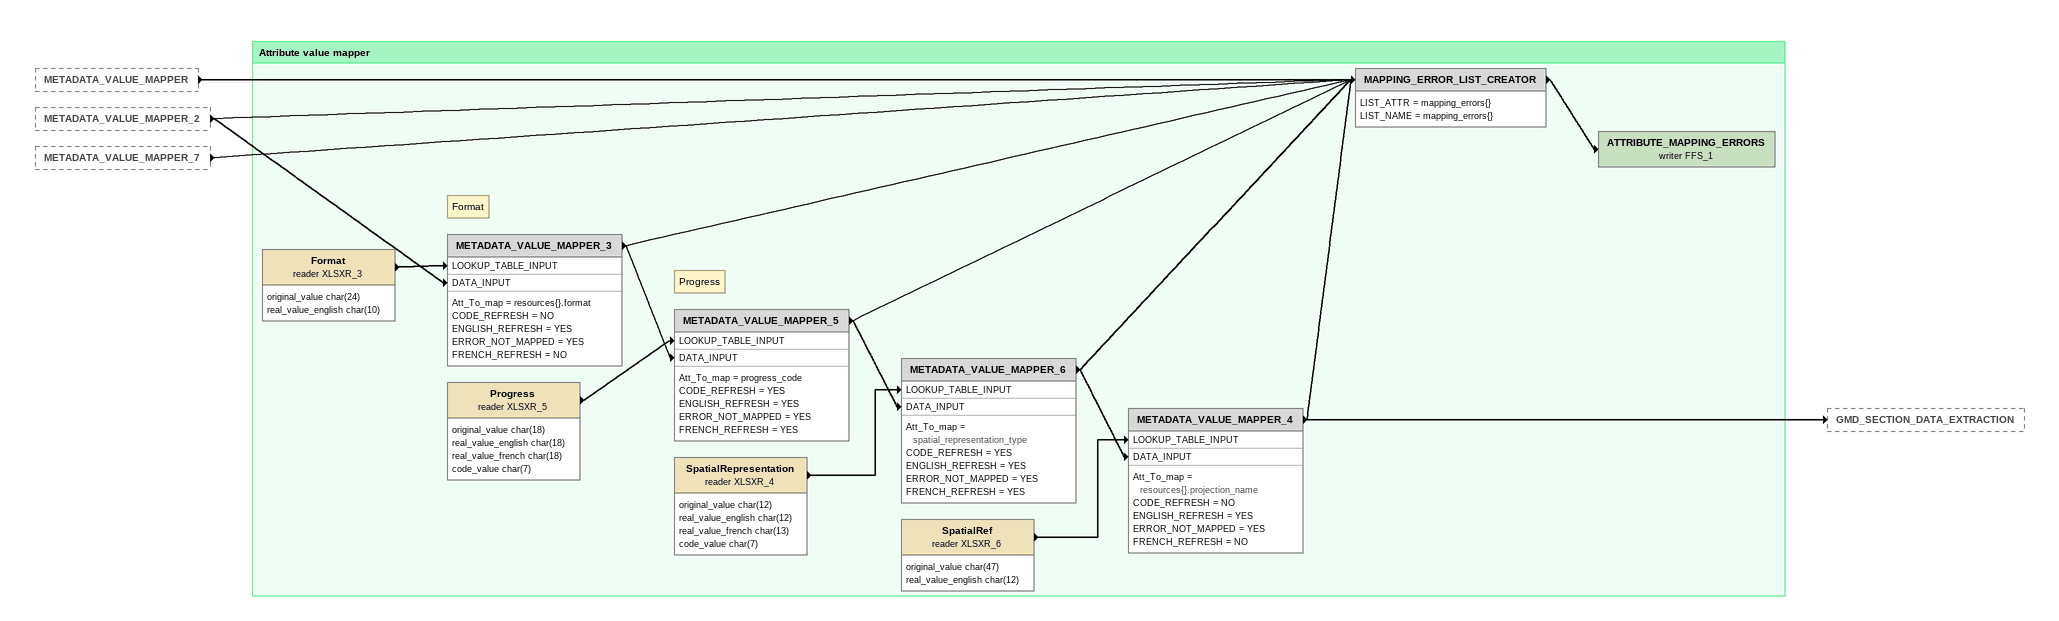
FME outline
METADATA_VALUE_MAPPER [outside]
    -> MAPPING_ERROR_LIST_CREATOR
METADATA_VALUE_MAPPER_2 [outside]
    -> METADATA_VALUE_MAPPER_3 [DATA_INPUT]
    -> MAPPING_ERROR_LIST_CREATOR
METADATA_VALUE_MAPPER_7 [outside]
    -> MAPPING_ERROR_LIST_CREATOR

Bookmark: Attribute value mapper
Format (reader XLSXR_3)
    attributes: original_value char(24), real_value_english char(10)
    -> METADATA_VALUE_MAPPER_3 [LOOKUP_TABLE_INPUT]
Note: Format
METADATA_VALUE_MAPPER_3
    Att_To_map = resources{}.format
    CODE_REFRESH = NO
    ENGLISH_REFRESH = YES
    ERROR_NOT_MAPPED = YES
    FRENCH_REFRESH = NO
    -> METADATA_VALUE_MAPPER_5 [DATA_INPUT]
    -> MAPPING_ERROR_LIST_CREATOR
Progress (reader XLSXR_5)
    attributes: original_value char(18), real_value_english char(18), real_value_french char(18), code_value char(7)
    -> METADATA_VALUE_MAPPER_5 [LOOKUP_TABLE_INPUT]
Note: Progress
METADATA_VALUE_MAPPER_5
    Att_To_map = progress_code
    CODE_REFRESH = YES
    ENGLISH_REFRESH = YES
    ERROR_NOT_MAPPED = YES
    FRENCH_REFRESH = YES
    -> METADATA_VALUE_MAPPER_6 [DATA_INPUT]
    -> MAPPING_ERROR_LIST_CREATOR
SpatialRepresentation (reader XLSXR_4)
    attributes: original_value char(12), real_value_english char(12), real_value_french char(13), code_value char(7)
    -> METADATA_VALUE_MAPPER_6 [LOOKUP_TABLE_INPUT]
METADATA_VALUE_MAPPER_6
    Att_To_map = spatial_representation_type
    CODE_REFRESH = YES
    ENGLISH_REFRESH = YES
    ERROR_NOT_MAPPED = YES
    FRENCH_REFRESH = YES
    -> METADATA_VALUE_MAPPER_4 [DATA_INPUT]
    -> MAPPING_ERROR_LIST_CREATOR
SpatialRef (reader XLSXR_6)
    attributes: original_value char(47), real_value_english char(12)
    -> METADATA_VALUE_MAPPER_4 [LOOKUP_TABLE_INPUT]
METADATA_VALUE_MAPPER_4
    Att_To_map = resources{}.projection_name
    CODE_REFRESH = NO
    ENGLISH_REFRESH = YES
    ERROR_NOT_MAPPED = YES
    FRENCH_REFRESH = NO
    -> GMD_SECTION_DATA_EXTRACTION
    -> MAPPING_ERROR_LIST_CREATOR
MAPPING_ERROR_LIST_CREATOR
    LIST_ATTR = mapping_errors{}
    LIST_NAME = mapping_errors{}
    -> ATTRIBUTE_MAPPING_ERRORS (writer FFS_1)
ATTRIBUTE_MAPPING_ERRORS (writer FFS_1)
